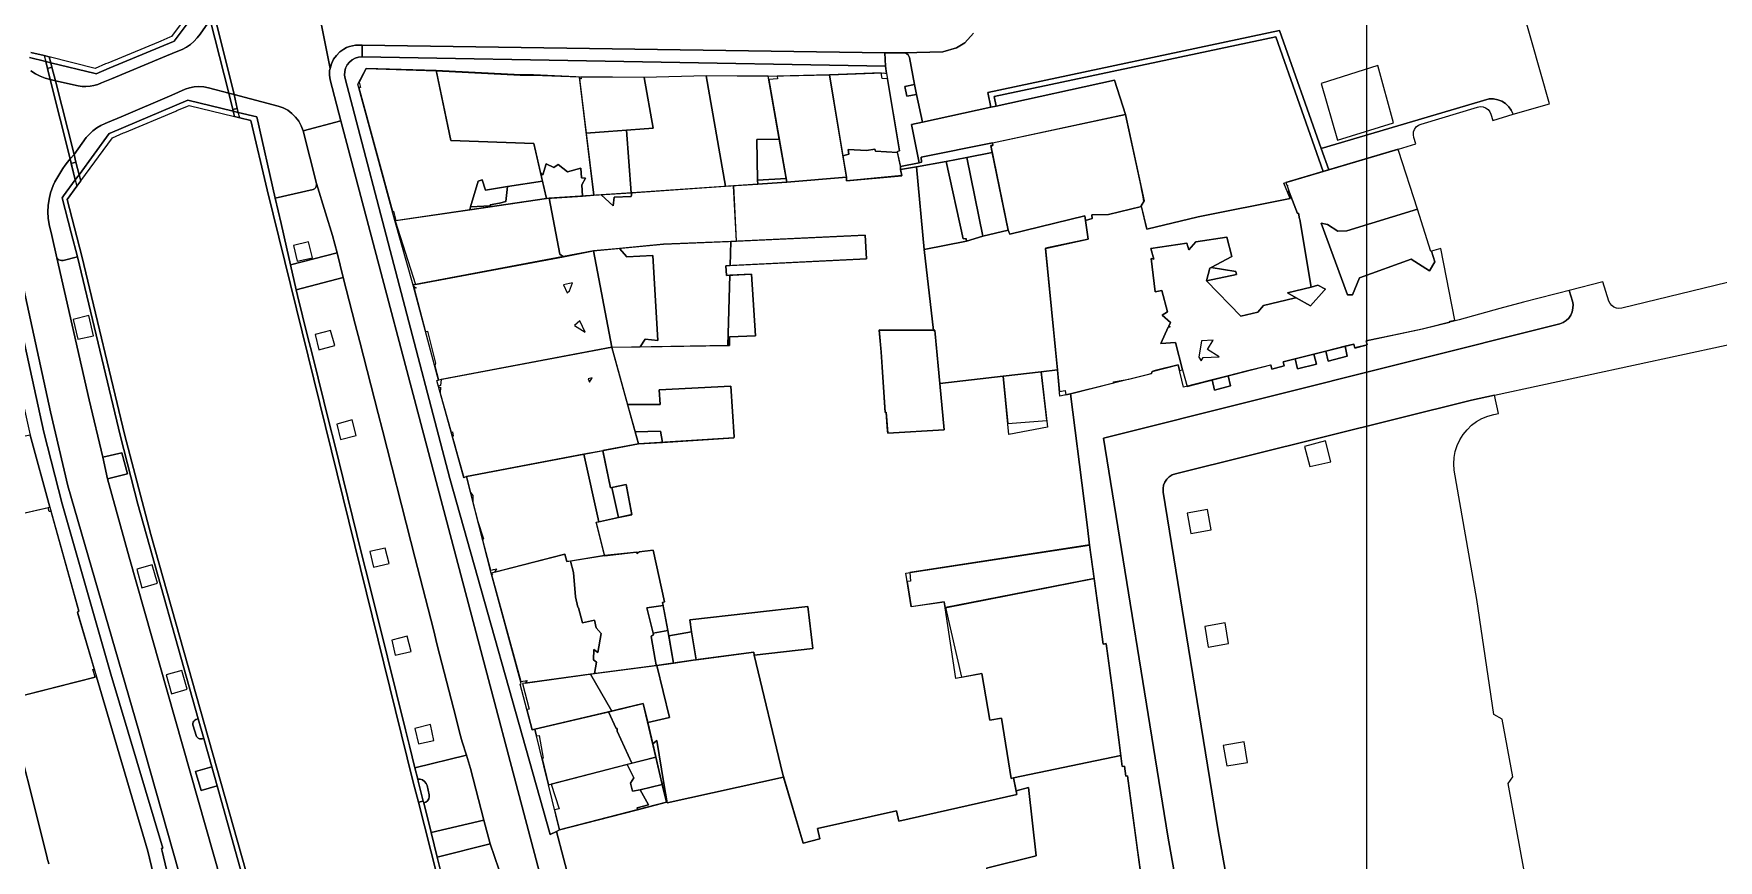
# Model space of a CAD drawing. Header units: metres. Extents: x -62 to 637, y -499 to 559.
# Drawn here: x 396.5 to 551.3, y 201.1 to 277 of the extents above; entities that cross this region are included whole.
import ezdxf

# ---------------------------------------------------------------- set-up
doc = ezdxf.new("R2010")
doc.units = ezdxf.units.M

msp = doc.modelspace()

# ---------------------------------------------------------------- linework, layer by layer
at = {"color": 7}
msp.add_lwpolyline([(0, 0), (519, 0), (519, 299), (0, 299)], close=True, dxfattribs=at)
at = {"layer": 'building_2', "color": 1}
for points in [[(436.66, 261.09), (437.36, 263.44), (437.73, 263.56), (438.04, 262.62), (440.06, 262.94), (443.27, 263.44), (442.46, 266.91), (434.85, 267.19), (433.52, 273.47), (433.5, 273.59), (427.07, 273.78), (426.41, 272.53), (426.55, 272.03), (426.39, 272.03), (429.48, 260.69), (429.58, 260.69), (429.8, 259.84), (436.59, 260.81), (436.66, 261.09)], [(447.23, 263.72), (446.88, 263.09), (446.93, 262.06), (447.99, 262.16), (446.65, 273), (446.32, 273.03), (442.44, 273.19), (441.23, 273.19), (433.5, 273.59), (434.85, 267.19), (442.46, 266.91), (443.09, 264.22), (443.29, 264.03), (443.61, 265.03), (444.32, 264.69), (444.69, 264.97), (445.55, 264.31), (446.79, 264.62), (446.84, 263.75), (447.23, 263.72)], [(446.66, 272.84), (447.28, 267.84), (453.43, 268.31), (452.62, 272.97), (446.8, 273.03), (446.83, 272.84), (446.66, 272.84)], [(453.43, 268.31), (450.99, 268.12), (451.42, 262.38), (460.09, 262.97), (458.31, 273.12), (452.62, 272.97), (453.43, 268.31)], [(460.09, 262.97), (463.04, 263.16), (463.03, 263.53), (462.95, 267.28), (465.01, 267.31), (464, 273.09), (458.31, 273.12), (460.09, 262.97)], [(464.85, 272.84), (464.05, 272.78), (465.7, 263.34), (471.18, 263.81), (469.64, 273.19), (464.81, 273.09), (464.85, 272.84)], [(473.04, 266.25), (473.78, 266.38), (473.86, 266.19), (475.87, 266.06), (475.85, 266.12), (476.05, 266.25), (474.95, 272.84), (474.46, 272.88), (474.38, 273.38), (469.64, 273.19), (470.86, 265.78), (471.41, 265.91), (471.34, 266.34), (473.04, 266.25)], [(498.49, 261.56), (498.45, 262), (498.29, 262.75), (498.25, 262.94), (496.81, 269.56), (484.59, 266.94), (484.64, 266.72), (484.44, 266.72), (486.05, 258.94), (486.19, 258.56), (493.07, 260.25), (493.13, 259.84), (493.77, 260), (493.73, 260.34), (495.27, 260.38), (498.28, 261.12), (498.27, 261.19), (498.49, 261.56)], [(451.42, 262.38), (450.99, 268.12), (447.28, 267.84), (447.99, 262.16), (451.42, 262.38)], [(465.65, 263.69), (465.01, 267.31), (462.95, 267.28), (463.03, 263.53), (465.65, 263.69)], [(473.78, 266.38), (473.04, 266.25), (471.34, 266.34), (471.41, 265.91), (470.86, 265.78), (471.18, 263.81), (471.2, 263.47), (476.27, 263.94), (476.16, 264.5), (476.14, 264.81), (475.87, 266.06), (473.86, 266.19), (473.78, 266.38)], [(512.83, 259.91), (513.89, 253.72), (514.5, 253.88), (515.19, 253.53), (515.08, 253.41), (513.8, 252), (512.49, 252.72), (512.3, 252.69), (509.49, 252.03), (508.98, 251.41), (507.41, 251.03), (504.26, 254.28), (504.57, 255.44), (504.7, 255.5), (506.59, 256.53), (506.13, 258.31), (503.27, 257.88), (502.64, 257.12), (502.46, 257.75), (499.16, 257.25), (499.41, 256.28), (499.17, 256.34), (499.56, 253.28), (500.17, 253.41), (500.68, 251.44), (500.18, 251.12), (500.95, 250.47), (500.79, 250.12), (500.91, 250.06), (500.74, 250.03), (500.08, 248.53), (501.42, 248.62), (502.07, 246.12), (502.47, 244.59), (510.16, 246.56), (510.25, 246.19), (511.39, 246.47), (511.3, 246.84), (517.8, 248.47), (517.88, 248.12), (519.03, 248.41), (518.94, 248.78), (524.09, 249.88), (526.62, 250.5), (526.6, 250.59), (527.08, 250.69), (525.79, 257.25), (524.94, 257), (525.24, 256.03), (524.73, 255.22), (523.05, 256.28), (518.31, 254.56), (517.67, 253), (517.22, 253), (514.8, 259.59), (515.36, 259.47), (516.33, 258.84), (517.16, 258.88), (523.65, 260.88), (521.91, 266.25), (521.87, 266.38), (511.54, 263.31), (511.62, 263.09), (511.73, 263.03), (511.66, 263), (511.86, 262.47), (512.62, 260.47), (512.72, 260.5), (512.8, 259.97), (512.83, 259.91)], [(446.88, 263.09), (447.23, 263.72), (446.84, 263.75), (446.79, 264.62), (445.55, 264.31), (444.69, 264.97), (444.32, 264.69), (443.61, 265.03), (443.29, 264.03), (443.09, 264.22), (443.64, 261.84), (446.93, 262.06), (446.88, 263.09)], [(478.33, 257.16), (482.21, 257.94), (482.19, 258.16), (481.91, 258.16), (480.35, 265.25), (477.61, 264.75), (478.33, 257.16)], [(483.72, 258.38), (486.05, 258.94), (484.58, 266.06), (482.24, 265.62), (483.72, 258.38)], [(438.5, 261.19), (436.66, 261.09), (436.59, 260.81), (443.64, 261.84), (443.27, 263.44), (440.06, 262.94), (439.89, 261.56), (439.31, 261.41), (438.47, 261.28), (438.5, 261.19)], [(437.36, 263.44), (436.66, 261.09), (438.5, 261.19), (438.47, 261.28), (439.31, 261.41), (439.89, 261.56), (440.06, 262.94), (438.04, 262.62), (437.73, 263.56), (437.36, 263.44)], [(465.7, 263.34), (465.65, 263.69), (463.03, 263.53), (463.04, 263.16), (465.7, 263.34)], [(445.19, 256.5), (444.87, 256.75), (443.89, 261.88), (443.64, 261.84), (429.73, 259.81), (431.6, 253.94), (445.19, 256.5)], [(444.87, 256.75), (445.19, 256.5), (447.95, 257.03), (454.37, 257.66), (461.08, 257.94), (460.8, 263), (451.47, 262.38), (451.4, 262.03), (449.84, 261.97), (449.76, 261.16), (448.65, 262.19), (443.89, 261.88), (444.87, 256.75)], [(449.76, 261.16), (449.84, 261.97), (451.4, 262.03), (451.47, 262.38), (448.65, 262.19), (449.76, 261.16)], [(511.95, 261.84), (503.5, 260.16), (498.77, 259.03), (498.28, 261.12), (495.27, 260.38), (493.73, 260.34), (493.77, 260), (493.13, 259.84), (493.38, 258.12), (489.46, 257.28), (490.58, 246.09), (490.76, 244.12), (491.29, 244.22), (491.33, 243.81), (491.78, 243.91), (495.74, 244.91), (495.73, 245), (497.12, 245.25), (499.22, 245.78), (499.28, 245.97), (501.67, 246.56), (501.79, 246.06), (502.07, 246.12), (501.42, 248.62), (500.08, 248.53), (500.74, 250.03), (500.91, 250.06), (500.79, 250.12), (500.95, 250.47), (500.18, 251.12), (500.68, 251.44), (500.17, 253.41), (499.56, 253.28), (499.17, 256.34), (499.41, 256.28), (499.16, 257.25), (502.46, 257.75), (502.64, 257.12), (503.27, 257.88), (506.13, 258.31), (506.59, 256.53), (504.7, 255.5), (506.95, 255.16), (507.02, 254.88), (504.26, 254.28), (507.41, 251.03), (508.98, 251.41), (509.49, 252.03), (512.3, 252.69), (512.49, 252.72), (511.69, 253.19), (513.89, 253.72), (512.83, 259.91), (512.8, 259.97), (512.72, 260.5), (512.62, 260.47), (511.86, 262.47), (511.66, 262.53), (511.95, 261.84)], [(517.16, 258.88), (516.33, 258.84), (515.36, 259.47), (514.8, 259.59), (517.22, 253), (517.67, 253), (518.31, 254.56), (523.05, 256.28), (524.73, 255.22), (525.24, 256.03), (524.94, 257), (524.88, 256.97), (523.65, 260.88), (517.16, 258.88)], [(460.51, 255.69), (473.04, 256.31), (472.92, 258.47), (460.57, 257.91), (460.51, 255.69)], [(449.62, 248.19), (447.95, 257.03), (431.41, 253.91), (431.44, 253.78), (431.66, 253.66), (431.48, 253.59), (432.53, 249.62), (432.7, 249.66), (433.45, 246.72), (433.37, 246.47), (433.71, 245.19), (449.62, 248.19)], [(452.7, 248.94), (453.85, 248.81), (453.39, 256.62), (451.02, 256.5), (450.33, 257.25), (447.95, 257.03), (449.62, 248.19), (452.23, 248.22), (452.7, 248.94)], [(453.85, 248.81), (452.7, 248.94), (452.23, 248.22), (460.3, 248.34), (460.48, 254.81), (460.18, 254.78), (460.12, 255.66), (460.51, 255.69), (460.57, 257.91), (454.37, 257.66), (450.33, 257.25), (451.02, 256.5), (453.39, 256.62), (453.85, 248.81)], [(506.95, 255.16), (504.7, 255.5), (504.57, 255.44), (504.26, 254.28), (507.02, 254.88), (506.95, 255.16)], [(445.18, 253.91), (445.52, 253.19), (445.76, 253.38), (446.02, 254.09), (445.18, 253.91)], [(460.3, 248.34), (460.43, 248.34), (460.45, 249.16), (462.82, 249.25), (462.47, 254.91), (460.48, 254.81), (460.3, 248.34)], [(513.89, 253.72), (511.69, 253.19), (512.49, 252.72), (513.8, 252), (515.08, 253.41), (515.19, 253.53), (514.5, 253.88), (513.89, 253.72)], [(447.19, 249.56), (446.7, 250.62), (446.22, 250.19), (447.19, 249.56)], [(479.29, 249.75), (474.2, 249.78), (474.38, 247.75), (474.73, 242.22), (474.83, 242.22), (474.98, 240.31), (480.16, 240.62), (479.29, 249.75)], [(435.25, 239.03), (436.03, 236.22), (436.28, 236.31), (452.08, 239.31), (449.62, 248.19), (433.95, 245.22), (433.91, 244.69), (433.7, 244.62), (433.73, 244.5), (433.91, 244.53), (433.88, 243.97), (434.88, 240.38), (435.01, 240.41), (435.07, 240.03), (434.98, 240.03), (435.24, 239.09), (435.25, 239.03)], [(504.86, 248.84), (503.8, 248.78), (503.55, 247.28), (503.78, 246.94), (503.95, 247.25), (505.41, 247.31), (504.36, 247.97), (504.86, 248.84)], [(447.84, 245.38), (447.45, 245.28), (447.59, 244.97), (447.84, 245.38)], [(451.77, 240.41), (454.12, 240.47), (454.3, 239.44), (460.85, 239.88), (460.88, 239.97), (460.57, 244.62), (453.99, 244.28), (454.06, 242.94), (451.07, 242.94), (451.77, 240.41)], [(489.08, 245.94), (485.59, 245.53), (486, 241.19), (489.59, 241.47), (489.08, 245.94)], [(383.23, 231.88), (383.72, 230.22), (398.02, 233.5), (396.21, 240.12), (382.26, 237.28), (382.59, 235.97), (383.13, 236.09), (382.69, 235.62), (383.1, 234), (383.21, 233.53), (383.49, 233.62), (383.33, 233.12), (383.55, 232.25), (383.22, 232.41), (383.23, 231.88)], [(451.77, 240.41), (452.08, 239.31), (454.3, 239.44), (454.12, 240.47), (451.77, 240.41)], [(445.32, 229.19), (445.49, 228.5), (448.97, 229.06), (448.2, 232.12), (448.44, 232.16), (447.05, 238.38), (436.28, 236.31), (436.66, 234.84), (436.88, 234.56), (436.88, 233.97), (437.34, 232.19), (437.85, 230.59), (437.76, 230.5), (438.48, 227.72), (438.68, 227.75), (438.77, 227.78), (439.05, 227.84), (438.87, 227.53), (445.32, 229.19)], [(449.63, 235.31), (449.52, 235.28), (448.8, 238.69), (447.05, 238.38), (448.44, 232.16), (450.25, 232.56), (449.63, 235.31)], [(450.25, 232.56), (451.48, 232.81), (450.96, 235.59), (449.63, 235.31), (450.25, 232.56)], [(445.32, 229.19), (438.54, 227.44), (438.55, 227.41), (438.69, 227.34), (438.58, 227.31), (441.27, 217.5), (441.85, 217.59), (441.67, 217.34), (448.05, 218.22), (448.22, 219.28), (447.94, 219.47), (447.97, 220.44), (448.36, 220.16), (448.65, 221.91), (448.2, 222.41), (448.03, 223.12), (446.93, 222.88), (446.57, 224.25), (446.52, 224.31), (446.29, 225.28), (446.12, 227.5), (445.83, 228.56), (445.49, 228.5), (445.32, 229.19)], [(453.44, 229.56), (452.17, 229.41), (451.96, 229.22), (451.93, 229.38), (448.97, 229.06), (445.83, 228.56), (446.12, 227.5), (446.29, 225.28), (446.52, 224.31), (446.57, 224.25), (446.93, 222.88), (448.03, 223.12), (448.2, 222.41), (448.65, 221.91), (448.36, 220.16), (447.97, 220.44), (447.94, 219.47), (448.22, 219.28), (448.05, 218.22), (453.71, 218.97), (453.7, 219.03), (453.62, 219.5), (453.26, 221.62), (453.45, 221.81), (453.42, 221.94), (452.86, 224.25), (454.34, 224.47), (454.29, 224.75), (454.47, 224.81), (453.44, 229.56)], [(477.01, 227.5), (477.06, 226.72), (476.76, 226.69), (477.12, 224.38), (480.16, 224.81), (480.24, 224.25), (493.95, 226.94), (493.52, 230.03), (477.01, 227.5)], [(480.27, 224.28), (481.77, 217.88), (483.63, 218.22), (484.35, 213.94), (485.44, 214.12), (486.33, 208.59), (486.52, 208.66), (496.38, 210.69), (495.64, 216.69), (495.04, 220.97), (494.77, 220.91), (493.95, 226.94), (480.27, 224.28)], [(452.86, 224.25), (453.42, 221.94), (454.78, 222.19), (454.34, 224.47), (452.86, 224.25)], [(456.85, 222.75), (456.86, 222.69), (456.95, 222.06), (457.39, 219.47), (462.69, 220.19), (462.7, 219.91), (468.11, 220.53), (467.65, 224.38), (456.79, 223.16), (456.85, 222.75)], [(453.62, 219.5), (453.7, 219.03), (453.71, 218.97), (453.78, 218.97), (455.31, 219.19), (454.78, 222.19), (453.42, 221.94), (453.45, 221.81), (453.26, 221.62), (453.62, 219.5)], [(457.39, 219.47), (456.95, 222.06), (454.88, 221.69), (455.31, 219.19), (457.33, 219.47), (457.39, 219.47)], [(452.94, 213.72), (453.39, 211.78), (453.77, 212.09), (454.42, 208.12), (454.72, 206.34), (465.41, 208.72), (465.31, 209.09), (462.7, 219.91), (462.69, 220.19), (457.33, 219.47), (453.78, 218.97), (454.94, 214.19), (452.94, 213.72)], [(447.66, 218.16), (449.65, 214.78), (452.52, 215.47), (452.94, 213.72), (454.94, 214.19), (453.78, 218.97), (447.66, 218.16)], [(447.66, 218.16), (441.44, 217.31), (442.04, 214.94), (441.84, 214.91), (442.32, 213.06), (442.55, 213.12), (449.65, 214.78), (447.66, 218.16)], [(450.13, 213.19), (450.13, 212.94), (451.48, 210), (453.68, 210.56), (452.52, 215.47), (449.34, 214.72), (450.02, 213.19), (450.13, 213.19)], [(450.13, 212.94), (450.13, 213.19), (450.02, 213.19), (449.34, 214.72), (442.55, 213.12), (442.71, 212.5), (442.97, 212.53), (443.33, 210.44), (443.22, 210.41), (443.81, 208), (451.48, 210), (450.13, 212.94)], [(453.39, 211.78), (454.24, 208.16), (454.42, 208.12), (453.77, 212.09), (453.39, 211.78)], [(451.34, 208.16), (451.54, 207.41), (452.25, 207.56), (454.27, 208.03), (453.68, 210.56), (451.04, 209.88), (451.67, 208.66), (451.34, 208.16)], [(496.51, 209.69), (496.38, 210.69), (486.52, 208.66), (486.78, 207.44), (487.91, 207.75), (488.62, 201.5), (484.06, 200.34), (484.39, 198.84), (484.58, 198.91), (485.4, 195.44), (487.99, 195.91), (498.46, 198.19), (498.52, 198.22), (498.48, 198.41), (498.7, 198.47), (498.61, 199.12), (498.32, 199.09), (497.01, 208.84), (496.86, 208.81), (496.74, 209.72), (496.51, 209.69)], [(452, 205.72), (451.96, 205.88), (453, 206.16), (452.25, 207.56), (451.54, 207.41), (451.34, 208.16), (451.67, 208.66), (451.04, 209.88), (444.05, 208.06), (444.8, 205.81), (444.38, 205.72), (444.84, 203.88), (452, 205.72)], [(451.96, 205.88), (452, 205.72), (454.65, 206.41), (454.27, 208.03), (452.25, 207.56), (453, 206.16), (451.96, 205.88)]]:
    msp.add_lwpolyline(points, close=True, dxfattribs=at)
for points in [[(389.13, 214.59), (402.17, 217.88), (401.97, 218.62), (402.11, 218.56), (402.11, 218.56), (400.55, 223.84), (400.66, 223.94), (398.12, 233.12), (397.96, 233.12), (397.87, 233.44), (372.78, 227.72)], [(412.63, 178.47), (407, 201.91), (402.3, 217.91), (394.13, 215.84), (397.77, 201.34), (397.77, 201.28), (397.91, 200.75)], [(397.91, 200.75), (397.77, 201.28), (397.77, 201.34), (394.13, 215.84)], [(484.06, 200.34), (488.62, 201.5), (487.91, 207.75), (486.78, 207.44), (486.78, 207.44), (486.85, 207.12), (476.01, 204.66), (475.79, 205.62), (468.53, 204), (468.74, 203.06), (467.2, 202.66), (465.41, 208.72), (454.72, 206.34), (454.42, 208.12), (454.24, 208.16), (454.65, 206.41), (444.84, 203.88), (444.54, 203.72), (445.83, 198.81)]]:
    msp.add_lwpolyline(points, dxfattribs=at)
at = {"layer": 'road_0', "color": 8}
for points in [[(482.87, 277.04), (482.05, 276.15), (481.29, 275.67), (480.04, 275.33), (476.47, 275.22), (476.61, 275.2), (476.74, 275.14), (476.85, 275.05), (476.93, 274.93), (476.98, 274.79), (477.44, 272.32), (477.63, 271.41), (478.17, 268.85), (484.45, 270.23), (484.16, 271.58), (510.97, 277.29), (514.8, 266.43), (530.23, 270.99), (530.63, 270.99), (531.02, 270.92), (531.4, 270.78), (531.74, 270.56), (532.03, 270.28), (532.26, 269.95), (532.42, 269.58), (535.77, 270.53), (532.46, 282.2)], [(412.27, 280.12), (409.44, 276.31), (409.36, 276.27), (408.11, 275.75), (403.45, 273.81), (402.26, 273.31), (402.16, 273.34), (398.1, 274.32), (397.63, 274.43), (398.05, 272.77), (398.52, 272.66), (400.6, 272.2), (400.97, 272.14), (401.33, 272.13), (401.7, 272.15), (402.06, 272.22), (402.41, 272.32), (402.76, 272.47), (403.68, 272.85), (408.35, 274.79), (409.6, 275.31), (410.16, 275.54), (410.55, 275.74), (410.92, 275.99), (411.25, 276.27), (411.55, 276.59), (411.81, 276.93), (412.74, 278.25)], [(412.74, 278.25), (411.81, 276.93), (411.55, 276.59), (411.25, 276.27), (410.92, 275.99), (410.55, 275.74), (410.16, 275.54), (409.6, 275.31), (408.35, 274.79), (403.68, 272.85), (402.76, 272.47), (402.41, 272.32), (402.06, 272.22), (401.7, 272.15), (401.33, 272.13), (400.97, 272.14), (400.6, 272.2), (398.52, 272.66), (398.05, 272.77), (399.87, 265.48), (400.23, 265.89), (401.34, 267.44), (401.64, 267.77), (401.97, 268.07), (402.32, 268.33), (402.7, 268.56), (403.1, 268.74), (403.3, 268.83), (404.55, 269.36), (409.21, 271.35), (410.44, 271.88), (410.85, 272.02), (411.28, 272.1), (411.71, 272.13), (412.15, 272.09), (412.57, 272), (414.44, 271.52), (414.93, 271.39), (413.12, 278.79)], [(413.12, 278.79), (414.93, 271.39), (418.99, 270.33), (419.44, 270.17), (419.86, 269.95), (420.25, 269.66), (420.59, 269.33), (420.88, 268.94), (421.1, 268.52), (421.27, 268.07), (424.74, 268.98), (423.75, 272.75), (423.72, 272.96), (423.7, 273.17), (423.7, 273.38), (423.71, 273.59), (423.75, 273.79), (422.58, 279.76)], [(422.58, 279.76), (423.75, 273.79), (423.87, 274.22), (424.07, 274.63), (424.33, 274.99), (424.65, 275.31), (425.01, 275.57), (425.27, 275.7), (425.54, 275.8), (425.82, 275.87), (426.1, 275.92), (426.39, 275.93), (426.71, 275.92), (474.71, 275.24), (476.43, 275.22), (476.47, 275.22), (480.04, 275.33), (481.29, 275.67), (482.05, 276.15), (482.87, 277.04)], [(445.83, 198.82), (444.54, 203.73), (443.97, 203.44), (434.75, 236.14), (425.13, 272.86), (425.08, 273.18), (425.1, 273.51), (425.18, 273.82), (425.33, 274.11), (425.53, 274.36), (425.77, 274.58), (426.06, 274.73), (426.37, 274.82), (426.7, 274.85), (426.7, 274.85), (426.71, 275.92), (426.39, 275.93), (426.1, 275.92), (425.82, 275.87), (425.54, 275.8), (425.27, 275.7), (425.01, 275.57), (424.65, 275.31), (424.33, 274.99), (424.07, 274.63), (423.87, 274.22), (423.75, 273.79), (423.71, 273.59), (423.7, 273.38), (423.7, 273.17), (423.72, 272.96), (423.75, 272.75), (424.74, 268.98), (444.51, 194.16)], [(415.86, 191.73), (405.31, 228.92), (403.32, 236.1), (402.88, 238.11), (401.61, 243.37), (398.66, 256.4), (398.18, 258.44), (397.95, 259.46), (397.86, 260.04), (397.83, 260.63), (397.86, 261.22), (397.94, 261.8), (398.08, 262.37), (398.19, 262.71), (398.32, 263.04), (398.47, 263.37), (398.64, 263.68), (398.83, 263.99), (399.01, 264.3), (399.21, 264.61), (399.42, 264.91), (399.64, 265.2), (399.87, 265.48), (398.05, 272.77), (398.05, 272.77), (397.58, 272.91), (397.12, 273.09), (396.68, 273.31), (396.27, 273.58)], [(444.51, 194.16), (424.74, 268.98), (424.74, 268.98), (421.27, 268.07), (422.51, 263.22), (423.34, 260.54), (423.99, 258.44), (424.39, 256.86), (424.97, 254.58), (426.07, 250.3), (426.48, 248.69), (428.16, 242.11), (428.56, 240.56), (431.18, 230.34), (431.54, 228.92), (433.24, 222.27), (433.6, 220.84), (435.3, 214.21), (435.68, 212.71), (435.88, 211.95), (436.27, 210.73), (436.65, 209.52), (437.89, 204.76), (438.46, 202.58), (439.24, 200.27)], [(600.15, 265.81), (542.4, 251.77), (542.15, 251.74), (541.91, 251.78), (541.69, 251.87), (541.49, 252.01), (541.33, 252.2), (541.23, 252.42), (540.68, 254.19), (537.56, 253.4), (537.87, 252.43), (537.93, 252.1), (537.92, 251.77), (537.85, 251.45), (537.72, 251.14), (537.54, 250.87), (537.3, 250.64), (537.02, 250.46), (536.71, 250.34), (494.8, 239.85), (500.72, 203.29), (505.68, 175.46)], [(395.17, 255.64), (398.07, 242.27), (399.67, 235.46), (406.19, 212.95), (409.9, 199.9)], [(409.9, 199.9), (406.19, 212.95), (399.67, 235.46), (398.07, 242.27), (395.17, 255.64)], [(415.65, 199.81), (413.37, 207.92), (411.9, 207.5), (411.4, 209.23), (412.88, 209.66), (412.15, 212.26), (411.99, 212.22), (411.87, 212.22), (411.76, 212.23), (411.65, 212.28), (411.56, 212.34), (411.49, 212.43), (411.15, 213.52), (411.15, 213.64), (411.18, 213.75), (411.24, 213.85), (411.32, 213.94), (411.42, 214), (411.63, 214.06), (406.08, 233.77), (404.49, 240), (400.54, 256.48), (400.54, 256.48), (399.22, 256.17), (399.09, 256.16), (398.97, 256.18), (398.85, 256.23), (398.75, 256.3), (398.66, 256.4), (401.61, 243.37), (402.88, 238.11), (404.63, 238.49), (405.13, 236.58), (403.32, 236.1), (405.31, 228.92), (415.86, 191.73)], [(394.28, 254.99), (397.47, 240.38), (399.14, 233.8), (403.6, 218.18), (408.38, 202.19), (408.28, 202.15), (408.34, 201.9), (411.61, 188.05)], [(505.68, 175.46), (500.72, 203.29), (494.8, 239.85), (536.71, 250.34), (537.02, 250.46), (537.3, 250.64), (537.54, 250.87), (537.72, 251.14), (537.85, 251.45), (537.92, 251.77), (537.93, 252.1), (537.87, 252.43), (537.56, 253.4), (537.56, 253.4), (536.63, 253.17), (536.25, 253.07), (533.38, 252.32), (531.22, 251.75), (527.47, 250.72), (527.09, 250.61), (524.08, 249.86), (521.46, 249.3), (518.94, 248.77), (519.03, 248.42), (517.88, 248.13), (517.8, 248.48), (516.99, 248.28), (517.19, 247.36), (515.44, 246.92), (515.22, 247.83), (514.13, 247.56), (514.36, 246.64), (512.63, 246.2), (512.39, 247.12), (511.3, 246.85), (511.39, 246.48), (510.47, 246.25), (510.25, 246.19), (510.16, 246.55), (507.89, 245.98), (506.25, 245.56), (506.48, 244.64), (505.01, 244.26), (504.77, 245.19), (502.16, 244.53), (501.67, 246.56), (499.55, 246.04), (499.28, 245.97), (499.22, 245.77), (498.92, 245.7), (491.78, 243.92), (493.02, 234.07), (493.34, 231.64), (493.52, 230.02), (493.94, 226.93), (494.77, 220.92), (495.04, 220.96), (495.64, 216.7), (496.38, 210.68), (496.51, 209.68), (496.74, 209.71), (496.86, 208.81), (497.01, 208.83), (497.93, 201.99), (498.25, 199.59)], [(510.23, 176.27), (505.33, 203.78), (500.29, 234.89), (500.27, 235.21), (500.32, 235.52), (500.44, 235.81), (500.61, 236.07), (500.84, 236.29), (501.1, 236.46), (501.4, 236.57), (528.6, 243.33), (530.71, 243.79), (560.52, 250.23)]]:
    msp.add_lwpolyline(points, dxfattribs=at)
for points in [[(484.45, 270.23), (484.94, 270.33), (484.76, 271.21), (510.62, 276.7), (514.99, 264.33), (515.49, 264.48), (514.8, 266.43), (510.97, 277.29), (484.16, 271.58), (484.45, 270.23)], [(474.71, 275.24), (426.71, 275.92), (426.7, 274.85), (474.78, 274.01), (474.71, 275.24)], [(484.94, 270.33), (495.81, 272.71), (496.81, 269.57), (498.53, 261.63), (498.27, 261.18), (498.77, 259.04), (503.5, 260.17), (511.95, 261.84), (511.35, 263.25), (514.99, 264.33), (510.62, 276.7), (484.76, 271.21), (484.94, 270.33)], [(477.63, 271.41), (476.74, 271.25), (476.55, 272.13), (477.44, 272.32), (476.98, 274.79), (476.93, 274.93), (476.85, 275.05), (476.74, 275.14), (476.61, 275.2), (476.47, 275.22), (476.43, 275.22), (474.71, 275.24), (474.78, 274.01), (474.87, 273.34), (476.05, 266.24), (475.85, 266.13), (476.14, 264.8), (477.87, 265.13), (477.15, 268.63), (478.17, 268.85), (477.63, 271.41)], [(415.32, 269.76), (414.93, 271.39), (414.44, 271.52), (412.57, 272), (412.15, 272.09), (411.71, 272.13), (411.28, 272.1), (410.85, 272.02), (410.44, 271.88), (409.21, 271.35), (404.55, 269.36), (403.3, 268.83), (403.1, 268.74), (402.7, 268.56), (402.32, 268.33), (401.97, 268.07), (401.64, 267.77), (401.34, 267.44), (400.23, 265.89), (399.87, 265.48), (400.35, 263.56), (400.7, 264.03), (403.46, 267.81), (403.55, 267.84), (404.79, 268.37), (409.46, 270.36), (410.69, 270.88), (414.85, 269.87), (415.32, 269.76)], [(421.27, 268.07), (421.1, 268.52), (420.88, 268.94), (420.59, 269.33), (420.25, 269.66), (419.86, 269.95), (419.44, 270.17), (418.99, 270.33), (414.93, 271.39), (415.23, 270.12), (415.32, 269.76), (417.01, 269.36), (418.72, 261.89), (422.2, 262.68), (422.31, 262.74), (422.41, 262.84), (422.48, 262.96), (422.51, 263.09), (422.51, 263.22), (421.27, 268.07)], [(523.48, 266.87), (523.3, 267.44), (523.26, 267.7), (523.28, 267.96), (523.38, 268.2), (523.53, 268.42), (523.73, 268.58), (523.97, 268.69), (529.14, 270.25), (529.4, 270.29), (529.66, 270.27), (529.9, 270.17), (530.12, 270.02), (530.28, 269.82), (530.39, 269.58), (530.56, 269.01), (532.42, 269.58), (532.26, 269.95), (532.03, 270.28), (531.74, 270.56), (531.4, 270.78), (531.02, 270.92), (530.63, 270.99), (530.23, 270.99), (514.8, 266.43), (515.49, 264.48), (521.9, 266.39), (523.48, 266.87)], [(422.51, 263.22), (422.51, 263.09), (422.48, 262.96), (422.41, 262.84), (422.31, 262.74), (422.2, 262.68), (418.72, 261.89), (419.25, 259.55), (419.75, 257.37), (420.12, 255.77), (424.39, 256.86), (423.99, 258.44), (423.34, 260.54), (422.51, 263.22)], [(424.39, 256.86), (420.12, 255.77), (420.64, 253.47), (424.97, 254.58), (424.39, 256.86)], [(424.97, 254.58), (420.64, 253.47), (420.76, 252.94), (421.69, 249.2), (422.1, 247.57), (423.74, 240.99), (424.12, 239.46), (426.65, 229.24), (427.01, 227.8), (428.68, 221.11), (429.02, 219.73), (430.68, 213.06), (431.05, 211.58), (431.55, 209.56), (436.27, 210.73), (435.88, 211.95), (435.68, 212.71), (435.3, 214.21), (433.6, 220.84), (433.24, 222.27), (431.54, 228.92), (431.18, 230.34), (428.56, 240.56), (428.16, 242.11), (426.48, 248.69), (426.07, 250.3), (424.97, 254.58)], [(411.63, 214.06), (411.42, 214), (411.32, 213.94), (411.24, 213.85), (411.18, 213.75), (411.15, 213.64), (411.15, 213.52), (411.49, 212.43), (411.56, 212.34), (411.65, 212.28), (411.76, 212.23), (411.87, 212.22), (411.99, 212.22), (412.15, 212.26), (411.63, 214.06)], [(436.27, 210.73), (431.55, 209.56), (431.8, 208.53), (432.03, 208.53), (432.25, 208.45), (432.44, 208.32), (432.58, 208.14), (432.67, 207.93), (432.87, 207.1), (432.87, 206.9), (432.81, 206.71), (432.7, 206.54), (432.54, 206.42), (432.35, 206.35), (433.03, 203.64), (437.89, 204.76), (436.65, 209.52), (436.27, 210.73)], [(431.8, 208.53), (431.85, 208.35), (432.31, 206.5), (432.35, 206.35), (432.54, 206.42), (432.7, 206.54), (432.81, 206.71), (432.87, 206.9), (432.87, 207.1), (432.67, 207.93), (432.58, 208.14), (432.44, 208.32), (432.25, 208.45), (432.03, 208.53), (431.8, 208.53)], [(437.89, 204.76), (433.03, 203.64), (433.6, 201.36), (438.46, 202.58), (437.89, 204.76)], [(438.46, 202.58), (433.6, 201.36), (434.18, 199.03), (435.04, 199.24), (436.43, 199.58), (439.24, 200.27), (438.46, 202.58)]]:
    msp.add_lwpolyline(points, close=True, dxfattribs=at)
at = {"layer": 'terrain_0', "color": 8}
for points in [[(412.27, 280.12), (412.66, 280.65), (412.52, 281.25), (412.12, 280.71), (409.18, 276.72), (409.04, 276.66), (408.2, 276.31), (407.99, 276.22), (403.33, 274.28), (403.13, 274.2), (402.18, 273.8), (397.96, 274.85), (397.5, 274.97), (397.63, 274.43), (398.1, 274.32), (402.16, 273.34), (402.26, 273.31), (403.45, 273.81), (408.11, 275.75), (409.36, 276.27), (409.44, 276.31), (412.27, 280.12)], [(413.12, 278.79), (413.1, 278.87), (412.62, 278.75), (412.74, 278.25), (414.44, 271.52), (414.81, 270.02), (415.23, 270.12), (414.93, 271.39), (413.12, 278.79)], [(398.2, 273.9), (397.79, 273.8), (398.05, 272.77), (399.87, 265.48), (399.98, 265.07), (400.41, 265.18), (400.23, 265.89), (398.52, 272.66), (398.2, 273.9)], [(438.54, 227.45), (436.28, 236.31), (436.03, 236.21), (433.56, 245.13), (433.71, 245.18), (431.4, 253.9), (429.71, 259.82), (426.31, 272.34), (427.07, 273.79), (433.5, 273.58), (441.22, 273.18), (442.43, 273.17), (446.64, 273.03), (452.62, 272.98), (458.31, 273.14), (464, 273.09), (469.64, 273.19), (474.56, 273.38), (474.87, 273.34), (474.78, 274.01), (426.7, 274.85), (426.37, 274.82), (426.06, 274.73), (425.77, 274.58), (425.53, 274.36), (425.33, 274.11), (425.18, 273.82), (425.1, 273.51), (425.08, 273.18), (425.13, 272.86), (434.75, 236.14), (443.97, 203.44), (444.54, 203.73), (444.84, 203.88), (443.81, 208), (442.56, 213.13), (442.32, 213.05), (441.22, 217.26), (441.32, 217.31), (438.54, 227.45)], [(496.81, 269.57), (495.81, 272.71), (484.94, 270.33), (484.45, 270.23), (478.17, 268.85), (477.15, 268.63), (477.87, 265.13), (478.09, 265.17), (478.04, 265.63), (484.59, 266.95), (496.81, 269.57)], [(403.76, 267.43), (404.78, 267.87), (404.91, 267.92), (409.58, 269.88), (409.68, 269.92), (410.66, 270.34), (410.81, 270.4), (414.98, 269.38), (415.45, 269.26), (415.32, 269.76), (414.85, 269.87), (410.69, 270.88), (409.46, 270.36), (404.79, 268.37), (403.55, 267.84), (403.46, 267.81), (400.7, 264.03), (400.35, 263.56), (400.5, 262.99), (400.85, 263.47), (403.76, 267.43)], [(420.64, 253.47), (420.12, 255.77), (419.75, 257.37), (419.25, 259.55), (418.72, 261.89), (417.01, 269.36), (415.32, 269.76), (415.23, 270.12), (414.81, 270.02), (414.85, 269.87), (414.98, 269.38), (415.45, 269.26), (416.46, 269.01), (417.96, 262.65), (431.4, 208.24), (431.88, 206.4), (432.31, 206.5), (431.85, 208.35), (431.8, 208.53), (431.55, 209.56), (431.05, 211.58), (430.68, 213.06), (429.02, 219.73), (428.68, 221.11), (427.01, 227.8), (426.65, 229.24), (424.12, 239.46), (423.74, 240.99), (422.1, 247.57), (421.69, 249.2), (420.76, 252.94), (420.64, 253.47)], [(482.24, 265.62), (484.58, 266.07), (484.44, 266.72), (484.64, 266.72), (484.59, 266.95), (478.04, 265.63), (478.09, 265.17), (477.87, 265.13), (476.14, 264.8), (476.16, 264.51), (477.61, 264.76), (480.35, 265.26), (482.24, 265.62)], [(399.98, 265.07), (399.87, 265.48), (399.64, 265.2), (399.42, 264.91), (399.21, 264.61), (399.01, 264.3), (398.83, 263.99), (398.64, 263.68), (398.47, 263.37), (398.32, 263.04), (398.19, 262.71), (398.08, 262.37), (397.94, 261.8), (397.86, 261.22), (397.83, 260.63), (397.86, 260.04), (397.95, 259.46), (398.18, 258.44), (398.66, 256.4), (398.75, 256.3), (398.85, 256.23), (398.97, 256.18), (399.09, 256.16), (399.22, 256.17), (400.54, 256.48), (399.97, 258.7), (399.15, 261.9), (399.28, 262.09), (400.35, 263.56), (399.98, 265.07)], [(491.78, 243.92), (490.8, 243.69), (490.58, 246.1), (489.08, 245.93), (489.66, 240.85), (486.1, 240.17), (485.59, 245.53), (479.75, 244.86), (480.16, 240.61), (474.98, 240.3), (474.97, 240.48), (474.83, 242.21), (474.73, 242.21), (474.38, 247.76), (474.2, 249.77), (479.17, 249.74), (478.33, 257.17), (477.61, 264.76), (476.16, 264.51), (476.27, 263.95), (471.2, 263.48), (471.18, 263.82), (465.7, 263.34), (460.8, 263.01), (461.07, 257.94), (472.92, 258.47), (473.04, 256.3), (460.12, 255.66), (460.18, 254.78), (462.47, 254.91), (462.82, 249.24), (460.45, 249.15), (460.43, 248.35), (449.62, 248.18), (451.07, 242.94), (454.06, 242.94), (453.99, 244.29), (460.57, 244.62), (460.87, 239.97), (460.85, 239.86), (452.08, 239.31), (448.8, 238.7), (449.52, 235.28), (450.96, 235.58), (451.48, 232.82), (448.2, 232.11), (448.97, 229.05), (453.44, 229.56), (454.47, 224.8), (454.29, 224.74), (454.61, 223.15), (454.87, 221.68), (456.95, 222.05), (456.79, 223.15), (467.65, 224.38), (468.11, 220.54), (462.7, 219.91), (465.31, 209.09), (467.2, 202.65), (468.74, 203.05), (468.53, 204.01), (475.79, 205.61), (476.01, 204.66), (486.85, 207.12), (486.52, 208.65), (486.33, 208.58), (485.44, 214.14), (484.35, 213.95), (483.63, 218.22), (481.23, 217.77), (480.24, 224.26), (480.15, 224.82), (477.12, 224.36), (476.65, 227.45), (493.52, 230.02), (493.34, 231.64), (493.02, 234.07), (491.78, 243.92)], [(482.24, 265.62), (480.35, 265.26), (481.91, 258.16), (482.19, 258.17), (482.21, 257.93), (483.72, 258.38), (482.24, 265.62)], [(399.14, 233.8), (397.47, 240.38), (394.28, 254.99), (392.88, 262.44), (392.5, 262.37), (391.52, 262.2), (392.92, 254.74), (396.21, 240.12), (398.02, 233.49), (400.66, 223.94), (400.55, 223.85), (402.3, 217.91), (407, 201.9), (412.61, 178.54), (413.7, 178.82), (411.61, 188.05), (408.34, 201.9), (408.28, 202.15), (408.38, 202.19), (403.6, 218.18), (399.14, 233.8)], [(486.05, 258.95), (483.72, 258.38), (482.21, 257.93), (478.33, 257.17), (479.17, 249.74), (479.29, 249.74), (479.75, 244.86), (485.59, 245.53), (489.08, 245.93), (490.58, 246.1), (489.46, 257.27), (493.38, 258.12), (493.07, 260.26), (486.19, 258.56), (486.05, 258.95)], [(516.99, 248.28), (515.22, 247.83), (515.44, 246.92), (517.19, 247.36), (516.99, 248.28)], [(514.13, 247.56), (512.39, 247.12), (512.63, 246.2), (514.36, 246.64), (514.13, 247.56)], [(506.25, 245.56), (504.77, 245.19), (505.01, 244.26), (506.48, 244.64), (506.25, 245.56)]]:
    msp.add_lwpolyline(points, close=True, dxfattribs=at)
for points in [[(396.14, 274.8), (397.63, 274.43), (397.79, 273.8), (398.2, 273.9), (398.1, 274.32), (397.96, 274.85), (397.5, 274.97), (396.27, 275.27)], [(396.27, 273.58), (396.68, 273.31), (397.12, 273.09), (397.58, 272.91), (398.05, 272.77), (397.79, 273.8), (397.63, 274.43), (396.14, 274.8)], [(428.54, 155.78), (407.28, 231), (404.89, 240.07), (400.94, 256.55), (399.6, 261.76), (400.5, 262.99), (400.85, 263.47), (400.7, 264.03), (400.41, 265.18), (400.41, 265.18), (399.98, 265.07), (400.35, 263.56), (399.28, 262.09), (399.15, 261.9), (399.97, 258.7), (400.54, 256.48), (404.49, 240), (406.08, 233.77), (411.63, 214.06), (412.15, 212.26), (412.88, 209.66), (413.37, 207.92), (415.65, 199.81)], [(535.24, 190.25), (531.98, 208.14), (532.39, 208.74), (531.41, 214.04), (530.65, 214.45), (530.65, 214.45), (529.09, 225.04), (527.01, 236.9), (526.97, 237.47), (527, 238.05), (527.11, 238.61), (527.28, 239.16), (527.52, 239.68), (527.83, 240.17), (528.19, 240.62), (528.6, 241.02), (529.06, 241.36), (529.56, 241.65), (530.09, 241.87), (530.64, 242.02), (531.07, 242.11), (530.71, 243.79), (528.6, 243.33), (501.4, 236.57), (501.1, 236.46), (500.84, 236.29), (500.61, 236.07), (500.44, 235.81), (500.32, 235.52), (500.27, 235.21), (500.29, 234.89), (505.33, 203.78), (510.23, 176.27)], [(434.18, 199.03), (433.6, 201.36), (433.03, 203.64), (432.35, 206.35), (432.31, 206.5), (431.88, 206.4), (442.63, 164.03)]]:
    msp.add_lwpolyline(points, dxfattribs=at)
at = {"layer": 'terrain_6', "color": 33}
for points in [[(521.45, 268.8), (520.01, 274.05), (514.79, 272.42), (516.29, 267.21), (521.45, 268.8)], [(477.44, 272.32), (476.55, 272.13), (476.74, 271.25), (477.63, 271.41), (477.44, 272.32)], [(421.78, 257.88), (420.38, 257.52), (420.72, 256.1), (422.15, 256.41), (421.78, 257.88)], [(401.58, 251.09), (400.15, 250.75), (400.57, 248.92), (402.01, 249.24), (401.58, 251.09)], [(423.8, 249.72), (422.38, 249.37), (422.72, 247.96), (424.18, 248.34), (423.8, 249.72)], [(425.79, 241.51), (424.37, 241.14), (424.72, 239.73), (426.14, 240.08), (425.79, 241.51)], [(404.63, 238.49), (402.88, 238.11), (403.32, 236.1), (405.13, 236.58), (404.63, 238.49)], [(515.18, 239.58), (513.26, 239.08), (513.76, 237.23), (515.69, 237.66), (515.18, 239.58)], [(504.36, 233.28), (502.48, 232.95), (502.82, 231.08), (504.7, 231.41), (504.36, 233.28)], [(428.8, 229.75), (427.41, 229.43), (427.74, 227.98), (429.18, 228.32), (428.8, 229.75)], [(407.41, 228.21), (406, 227.81), (406.47, 226.11), (407.89, 226.51), (407.41, 228.21)], [(505.98, 222.88), (504.1, 222.55), (504.41, 220.66), (506.29, 220.99), (505.98, 222.88)], [(430.84, 221.65), (429.43, 221.29), (429.72, 219.9), (431.2, 220.25), (430.84, 221.65)], [(410.13, 218.51), (408.7, 218.1), (409.2, 216.36), (410.64, 216.79), (410.13, 218.51)], [(432.98, 213.55), (431.53, 213.19), (431.87, 211.78), (433.28, 212.09), (432.98, 213.55)], [(507.71, 211.96), (505.8, 211.63), (506.12, 209.74), (508.03, 210.06), (507.71, 211.96)], [(412.88, 209.66), (411.4, 209.23), (411.9, 207.5), (413.37, 207.92), (412.88, 209.66)]]:
    msp.add_lwpolyline(points, close=True, dxfattribs=at)
at = {"layer": 'water', "color": 5}
for points in [[(442.63, 164.03), (431.88, 206.4), (431.4, 208.24), (417.96, 262.65), (416.46, 269.01), (415.45, 269.26), (414.98, 269.38), (414.85, 269.87), (414.81, 270.02), (414.44, 271.52), (412.74, 278.25)], [(396.27, 275.27), (397.5, 274.97), (397.96, 274.85), (398.1, 274.32), (398.2, 273.9), (398.52, 272.66), (400.23, 265.89), (400.41, 265.18), (400.7, 264.03), (400.85, 263.47), (400.5, 262.99), (399.6, 261.76), (400.94, 256.55), (404.89, 240.07), (407.28, 231), (428.54, 155.78)]]:
    msp.add_lwpolyline(points, dxfattribs=at)

doc.saveas('drawing.dxf')
